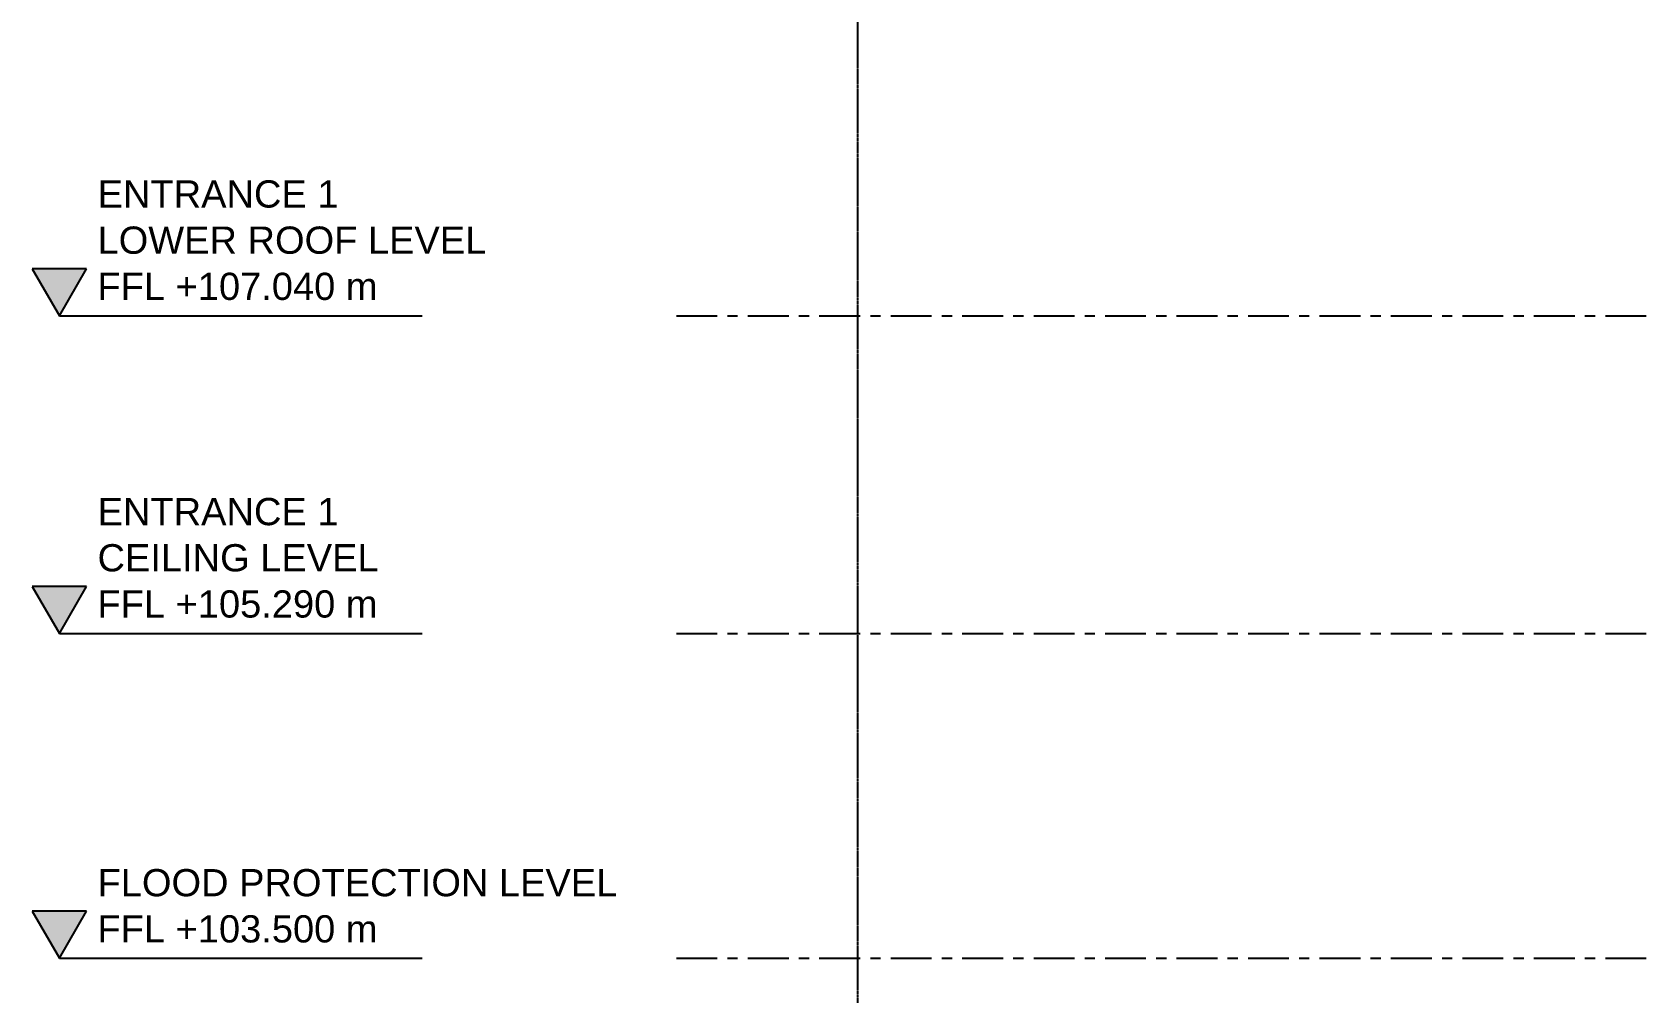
# Model space of a CAD drawing. Header units: millimetres. Extents: x 2519235 to 7246330, y 25937 to 201821.
# Drawn here: x 2824638 to 2833512, y 103310 to 108602 of the extents above; entities that cross this region are included whole.
import ezdxf
from ezdxf.enums import TextEntityAlignment as Align
from ezdxf.xclip import XClip

# ---------------------------------------------------------------- set-up
doc = ezdxf.new("R2010")
doc.units = ezdxf.units.MM
doc.header["$XCLIPFRAME"] = 0
doc.linetypes.add('DPA_Grid _ Level 100', pattern=[10, 5.5, -1.6, 1.3, -1.6])
doc.linetypes.add('TA_GL_000.90000', pattern=[2.475, 0.9, -0.225, 0.225, -0.225, 0.9])
for name, color, linetype in [('000 - 0_HIDE_OBJ_FRAMING_DEF_SUB_1', 7, 'Continuous'), ('000 - 0_SYM_DWG_GRID-BUBBLE_MAIN_COLOR_1', 7, 'Continuous'), ('000 - 0_SYM_DWG_GRIDLINE_MAIN_COLOR_251', 7, 'Continuous'), ('000 - 0_SYM_DWG_LEVEL_MAIN_COLOR_2', 7, 'Continuous'), ('000 - 0_SYM_DWG_LEVEL_TEXT', 7, 'Continuous')]:
    doc.layers.add(name, color=color, linetype=linetype)
doc.styles.add('Arial', font='arial.ttf', dxfattribs={"height": 300})
doc.styles.add('Arial_1', font='arial.ttf', dxfattribs={"height": 250})
doc.styles.add('TA', font='', dxfattribs={"height": 4.5})
doc.styles.get('TA').set_extended_font_data('Cordia New')

# ---------------------------------------------------------------- blocks, each defined once
blk = doc.blocks.new('*U1062')
at = {"layer": '000 - 0_SYM_DWG_LEVEL_MAIN_COLOR_2'}
blk.add_hatch(color=7, dxfattribs=at).paths.add_polyline_path([(-577.01, 5.18), (-580, 0), (-582.99, 5.18)])
at = {"layer": '000 - 0_SYM_DWG_GRIDLINE_MAIN_COLOR_251', "color": 7}
blk.add_lwpolyline([(-580, 0), (-549, 0), (-544.5, 0), (-540, 0)], dxfattribs=at)
at = {"layer": '000 - 0_SYM_DWG_LEVEL_MAIN_COLOR_2', "color": 7, "lineweight": 25}
for p, q in [((-577.01, 5.18), (-582.99, 5.18)), ((-582.99, 5.18), (-580, 0)), ((-580, 0), (-577.01, 5.18))]:
    blk.add_line(p, q, dxfattribs=at)
at = {"layer": '000 - 0_SYM_DWG_LEVEL_TEXT', "color": 7, "style": 'Arial_1'}
for tag, p in [('LV_NAME_1', (-575.78, 11.92)), ('LV_NAME_2', (-575.79, 6.83)), ('LV_NAME_3', (-575.8, 1.74))]:
    blk.add_attdef(tag, p, '', height=3, dxfattribs=at)
blk = doc.blocks.new('*U1063')
at = {"layer": '000 - 0_SYM_DWG_GRIDLINE_MAIN_COLOR_251', "color": 7, "linetype": 'ByBlock', "ltscale": 5}
blk.add_line((20, 0), (-348.8, 0), dxfattribs=at)
at = {"color": 7, "style": 'TA', "flags": 1}
blk.add_attdef('LOCATION', (6, -6), '', height=4.5, rotation=270, dxfattribs=at)
at = {"layer": '000 - 0_SYM_DWG_GRID-BUBBLE_MAIN_COLOR_1', "color": 7, "style": 'Arial'}
blk.add_attdef('GRID-HEAD', text='', height=4, rotation=90, dxfattribs=at).set_placement((42.25, 0), align=Align.MIDDLE_CENTER)
blk = doc.blocks.new('*U1068')
at = {"layer": '000 - 0_SYM_DWG_GRIDLINE_MAIN_COLOR_251', "color": 7, "linetype": 'ByBlock', "ltscale": 5}
blk.add_line((20, 0), (-878, 0), dxfattribs=at)
at = {"layer": '000 - 0_SYM_DWG_GRIDLINE_MAIN_COLOR_251', "color": 7}
blk.add_point((0, 0), dxfattribs=at)
at = {"color": 7, "style": 'TA', "flags": 1}
blk.add_attdef('LOCATION', (6, -6), '', height=4.5, rotation=270, dxfattribs=at)
blk = doc.blocks.new('W-1-PP17-ENT1_REV02_20260415-160509_PP17_ENT1_ELE1_DIMS_1')
at = {"color": 7, "xscale": 50, "yscale": 50, "zscale": 50}
for p, values in [((0, 107040), {'LV_NAME_1': 'ENTRANCE 1', 'LV_NAME_2': 'LOWER ROOF LEVEL', 'LV_NAME_3': 'FFL +107.040 m'}), ((0, 105290), {'LV_NAME_1': 'ENTRANCE 1', 'LV_NAME_2': 'CEILING LEVEL', 'LV_NAME_3': 'FFL +105.290 m'}), ((0, 103500), {'LV_NAME_2': 'FLOOD PROTECTION LEVEL', 'LV_NAME_3': 'FFL +103.500 m'})]:
    blk.add_blockref('*U1062', p, dxfattribs=at).add_auto_attribs(values)
at = {"layer": '000 - 0_SYM_DWG_GRIDLINE_MAIN_COLOR_251', "color": 7, "linetype": 'TA_GL_000.90000', "xscale": 50, "yscale": 50, "zscale": 50}
for name, p, rotation in [('*U1063', (-24600, 100000), 270), ('*U1068', (-24600, 107040), 180), ('*U1068', (-24600, 105290), 180), ('*U1068', (-24600, 103500), 180)]:
    blk.add_blockref(name, p, dxfattribs=dict(at, rotation=rotation))

msp = doc.modelspace()

# ---------------------------------------------------------------- linework, layer by layer
at = {"layer": '000 - 0_HIDE_OBJ_FRAMING_DEF_SUB_1', "color": 7, "linetype": 'DPA_Grid _ Level 100'}
msp.add_line((2829187.351, 97664.337), (2829187.351, 120577.613), dxfattribs=at)

# ---------------------------------------------------------------- block references
at = {"color": 7}
ref = msp.add_blockref('W-1-PP17-ENT1_REV02_20260415-160509_PP17_ENT1_ELE1_DIMS_1', (2853787.508, 0), dxfattribs=at)
XClip(ref).set_block_clipping_path([(-30000, 96626.6495575321), (6019.5013926723, 118826.6489075039)])

doc.saveas('drawing.dxf')
